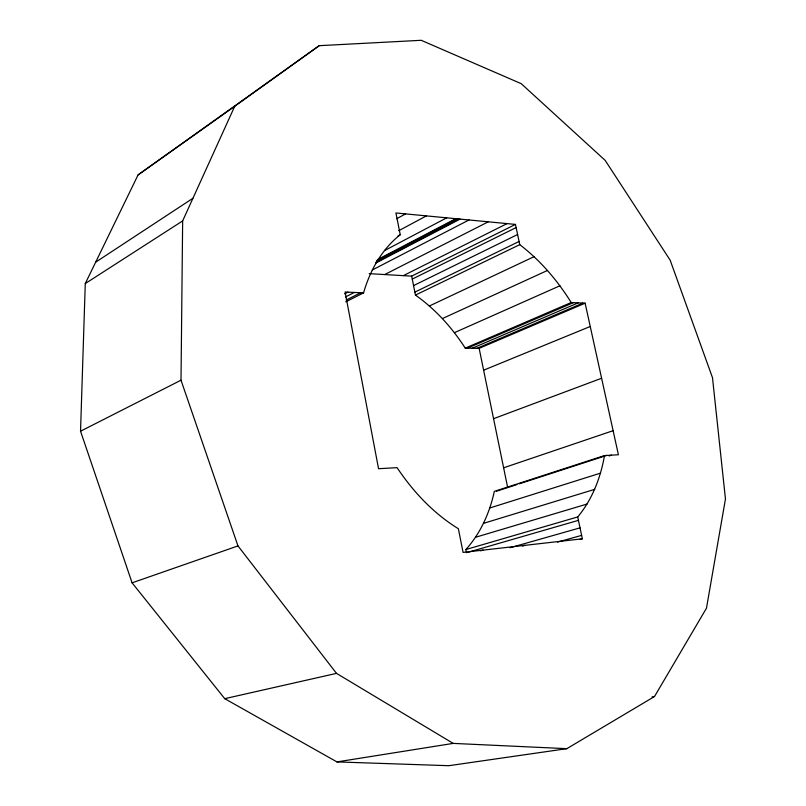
<?xml version="1.0" encoding="UTF-8"?>
<svg xmlns="http://www.w3.org/2000/svg" width="806" height="806" viewBox="0 0 806 806"><rect width="100%" height="100%" fill="white"/><g stroke="black" fill="none" stroke-linecap="round" stroke-linejoin="round"><path stroke-width="1.21" d="M566.84 748.673L453.194 743.394L336.505 673.373L237.971 545.914L181.007 380.19L182.65 220.915L234.707 106.311L319.196 45.68L421.195 40.3L521.24 83.683L605.175 160.384L670.159 260.177L712.494 377.682L725.46 498.974L706.469 608.198L654.522 696.505L566.84 748.673L448.811 765.7L336.948 761.912L224.733 698.671L132.093 582.829L80.54 431.21L85.275 283.571L138.078 174.902L319.196 45.68M466.503 552.715L465.878 549.541L577.711 516.948C592.279 499.488 600.591 477.777 604.51 455.561L618.404 454.755L585.126 303.187L571.202 302.542L465.243 348.142C452.055 327.599 435.421 309.222 415.443 295.087L411.685 276.126L515.447 224.411L519.759 244.651C540.413 260.469 557.5 280.498 571.202 302.542M465.878 549.541C480.588 533.24 489.716 512.717 494.32 491.388L604.51 455.561M345.714 301.867L363.556 292.88C370.004 270.544 381.752 249.296 400.239 234.748L395.927 212.965L515.447 224.411M138.078 174.902L234.707 106.311M95.672 262.172L192.946 198.266M85.275 283.571L182.65 220.915M396.754 218.708L405.569 213.892M398.748 230.707L426.394 215.887M398.023 235.926L400.239 234.748M384.603 250.555L446.695 217.832M378.054 259.341L455.763 218.698M376.906 260.55L456.841 218.779M376.855 261.184L457.909 218.869M375.707 262.434L458.997 218.99M375.667 263.099L460.075 219.111M372.281 270L468.991 219.967M344.666 293.858L348.011 292.155M384.694 274.564L488.255 221.811M80.54 431.21L181.007 380.19M345.472 296.971L354.378 292.447M346.207 300.064L360.695 292.749M403.343 275.642L507.055 223.605M412.269 279.088L516.122 227.564M413.559 285.596L517.603 234.516M414.858 292.125L519.084 241.478M415.443 295.087L519.759 244.651M429.427 305.968L534.096 256.651M442.464 318.541L547.536 270.423M454.443 332.656L559.948 285.767M467.43 348.172L573.398 302.643M472.225 348.242L578.194 302.865M476.991 348.313L582.97 303.086M465.243 348.142L479.147 348.353L585.126 303.187M483.63 370.196L590.244 326.49M493.564 418.697L601.608 378.246M132.093 582.829L237.971 545.914M503.629 467.802L613.114 430.686M496.516 491.217L516.878 484.608M519.265 483.832L606.696 455.43M609.094 455.934L611.492 455.158M489.867 507.971L600.551 473.122M483.62 523.326L594.737 489.343M475.6 537.249L587.111 504.032M467.712 552.372L578.436 520.354M480.557 550.82L482.965 550.135M510.097 547.727L580.028 527.859M522.631 546.015L525.038 545.33M557.47 542.116L581.63 535.375M579.937 539.466L582.355 538.801L577.711 516.948M224.733 698.671L336.505 673.373M652.064 696.918L654.522 696.505M336.948 761.912L453.194 743.394M582.355 538.801L463.067 552.402L458.382 528.746C433.517 513.442 413.206 491.821 397.076 467.641L378.548 468.719L345.099 292.024L363.556 292.88M369.188 273.657L411.685 276.126M479.147 348.353L507.508 486.764"/></g></svg>
